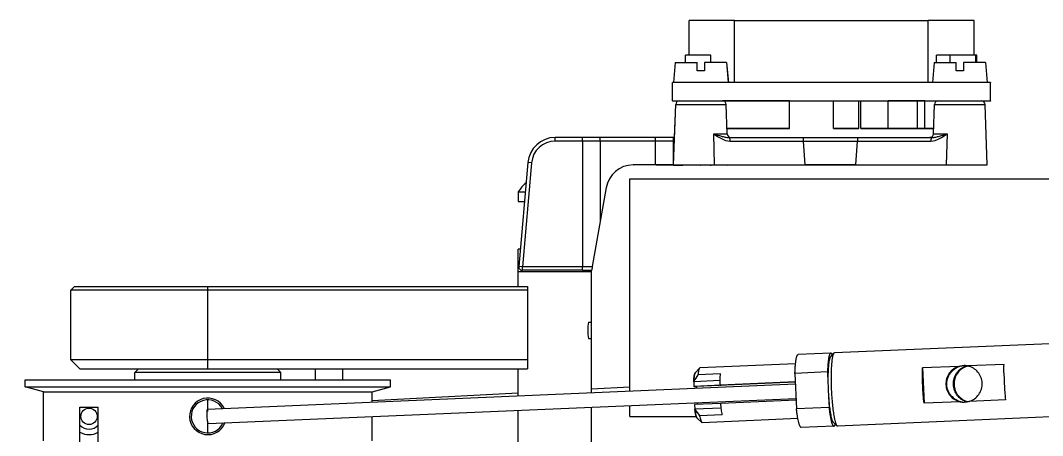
# Model space of a CAD drawing. Header units: millimetres. Extents: x 0 to 420, y 0 to 297.
# Drawn here: x 187.93 to 215.9, y 186.04 to 197.39 of the extents above; entities that cross this region are included whole.
import ezdxf

# ---------------------------------------------------------------- set-up
doc = ezdxf.new("R2010")
doc.units = ezdxf.units.MM
doc.header["$LTSCALE"] = 23.1
doc.layers.get('0').update_dxf_attribs({"linetype": 'CONTINUOUS'})
doc.layers.add('AXIS', color=7, linetype='CONTINUOUS')
doc.layers.add('DCURVE', color=7, linetype='CONTINUOUS')

msp = doc.modelspace()

# ---------------------------------------------------------------- linework, layer by layer
at = {"color": 7, "linetype": 'CONTINUOUS'}
for p, q in [((206.23, 196.442), (206.23, 197.388)), ((207.477, 197.388), (206.23, 197.388)), ((207.477, 195.693), (207.477, 197.393)), ((207.477, 197.393), (212.777, 197.393)), ((212.777, 195.693), (212.777, 197.393)), ((212.778, 197.392), (212.777, 197.393)), ((212.778, 195.693), (212.778, 197.392)), ((214.03, 197.388), (212.778, 197.388)), ((214.03, 196.442), (214.03, 197.388)), ((214.03, 197.387), (214.03, 197.388)), ((214.03, 196.442), (214.03, 197.387)), ((206.128, 196.243), (206.128, 196.442)), ((206.828, 196.442), (206.128, 196.442)), ((206.828, 196.243), (206.828, 196.442)), ((213.004, 196.243), (213.004, 196.44)), ((213.378, 196.44), (213.004, 196.44)), ((213.378, 196.243), (213.378, 196.442)), ((214.078, 196.442), (213.378, 196.442)), ((214.078, 196.243), (214.078, 196.442)), ((214.078, 196.243), (214.078, 196.441)), ((214.079, 196.243), (214.079, 196.441)), ((214.104, 196.44), (214.079, 196.44)), ((214.104, 196.243), (214.104, 196.44)), ((214.104, 196.243), (214.104, 196.44)), ((214.104, 196.44), (214.104, 196.44)), ((205.851, 196.243), (205.803, 195.693)), ((205.851, 196.243), (206.453, 196.243)), ((206.453, 196.018), (206.453, 196.243)), ((206.653, 196.243), (206.653, 196.018)), ((207.255, 196.243), (206.653, 196.243)), ((207.255, 196.243), (207.303, 195.693)), ((207.257, 196.239), (207.255, 196.239)), ((207.257, 196.239), (207.304, 195.693)), ((212.936, 196.243), (212.888, 195.693)), ((212.936, 196.243), (213.538, 196.243)), ((213.538, 196.018), (213.538, 196.243)), ((213.738, 196.243), (213.738, 196.018)), ((214.34, 196.243), (213.738, 196.243)), ((214.34, 196.243), (214.388, 195.693)), ((206.553, 196.018), (206.453, 196.018)), ((206.653, 196.018), (206.553, 196.018)), ((213.738, 196.018), (213.538, 196.018)), ((205.777, 195.193), (205.777, 195.693)), ((214.477, 195.693), (205.777, 195.693)), ((214.477, 195.193), (214.477, 195.693)), ((214.477, 195.693), (214.48, 195.687)), ((214.48, 195.187), (214.48, 195.687)), ((205.78, 195.187), (205.777, 195.193)), ((205.777, 195.193), (214.477, 195.193)), ((205.934, 195.187), (205.78, 195.187)), ((205.805, 193.443), (205.863, 195.096)), ((205.831, 194.192), (205.862, 195.092)), ((205.862, 195.092), (205.863, 195.092)), ((205.863, 195.096), (206.555, 195.097)), ((205.963, 195.193), (206.28, 195.193)), ((206.28, 195.193), (206.948, 195.193)), ((206.555, 195.097), (207.247, 195.096)), ((206.948, 195.193), (207.133, 195.193)), ((207.133, 195.193), (207.147, 195.193)), ((208.978, 195.192), (207.154, 195.192)), ((207.276, 194.289), (207.247, 195.096)), ((208.978, 194.442), (208.978, 195.192)), ((208.979, 195.19), (208.978, 195.192)), ((208.979, 194.44), (208.979, 195.19)), ((210.179, 195.187), (208.979, 195.187)), ((210.179, 194.44), (210.179, 195.19)), ((210.879, 195.19), (210.179, 195.19)), ((210.879, 194.44), (210.879, 195.19)), ((210.88, 195.189), (210.879, 195.19)), ((210.88, 194.439), (210.88, 195.189)), ((210.93, 195.187), (210.88, 195.187)), ((210.93, 194.439), (210.93, 195.189)), ((211.678, 195.189), (210.93, 195.189)), ((211.678, 194.442), (211.678, 195.192)), ((212.478, 195.192), (211.678, 195.192)), ((212.478, 194.442), (212.478, 195.192)), ((212.478, 195.191), (212.478, 195.192)), ((212.478, 194.441), (212.478, 195.191)), ((212.679, 195.191), (212.478, 195.191)), ((212.679, 194.441), (212.679, 195.191)), ((212.679, 195.19), (212.679, 195.191)), ((212.679, 194.44), (212.679, 195.19)), ((213.004, 195.189), (212.679, 195.189)), ((212.92, 194.289), (212.948, 195.096)), ((212.948, 195.096), (213.64, 195.097)), ((213.004, 195.181), (213.004, 195.19)), ((213.036, 195.19), (213.004, 195.19)), ((213.048, 195.193), (213.365, 195.193)), ((213.365, 195.193), (213.64, 195.193)), ((213.64, 195.193), (214.038, 195.193)), ((213.64, 195.097), (214.332, 195.096)), ((214.038, 195.193), (214.218, 195.193)), ((214.218, 195.193), (214.232, 195.193)), ((214.48, 195.187), (214.262, 195.187)), ((214.39, 193.443), (214.332, 195.096)), ((214.477, 195.193), (214.48, 195.187)), ((202.564, 194.092), (202.564, 194.192)), ((203.778, 194.192), (202.564, 194.192)), ((203.308, 194.092), (203.308, 194.192)), ((205.293, 194.192), (203.778, 194.192)), ((205.831, 194.192), (205.293, 194.192)), ((205.803, 194.092), (205.803, 194.192)), ((206.905, 194.29), (207.276, 194.289)), ((206.925, 193.443), (206.905, 194.29)), ((207.27, 194.442), (208.978, 194.442)), ((208.979, 194.44), (207.27, 194.44)), ((207.308, 194.193), (207.376, 194.193)), ((207.376, 194.193), (209.355, 194.193)), ((208.978, 194.442), (208.979, 194.44)), ((209.355, 194.193), (209.355, 194.093)), ((209.355, 194.193), (210.841, 194.193)), ((210.18, 194.439), (210.179, 194.44)), ((210.179, 194.44), (210.879, 194.44)), ((210.88, 194.439), (210.18, 194.439)), ((210.841, 194.193), (210.841, 194.093)), ((210.841, 194.193), (212.888, 194.193)), ((210.879, 194.44), (210.88, 194.439)), ((210.93, 194.438), (210.93, 194.439)), ((210.93, 194.439), (212.925, 194.439)), ((212.925, 194.438), (210.93, 194.438)), ((211.678, 194.441), (211.678, 194.442)), ((211.678, 194.442), (212.478, 194.442)), ((212.478, 194.441), (211.678, 194.441)), ((212.079, 194.441), (212.079, 194.441)), ((212.079, 194.44), (212.079, 194.441)), ((212.079, 194.441), (212.679, 194.441)), ((212.679, 194.44), (212.079, 194.44)), ((212.478, 194.442), (212.478, 194.441)), ((212.679, 194.441), (212.679, 194.44)), ((212.888, 194.192), (212.82, 194.192)), ((212.92, 194.289), (213.291, 194.29)), ((213.291, 194.29), (213.27, 193.443)), ((203.798, 194.092), (202.564, 194.092)), ((203.308, 194.092), (203.308, 190.659)), ((203.798, 194.092), (203.798, 191.897)), ((205.312, 194.092), (203.798, 194.092)), ((205.312, 193.442), (205.312, 194.092)), ((205.828, 194.092), (205.312, 194.092)), ((205.803, 193.442), (205.803, 194.092)), ((207.348, 194.096), (209.355, 194.093)), ((209.355, 194.093), (210.841, 194.093)), ((209.355, 194.093), (209.401, 193.443)), ((210.795, 193.443), (210.841, 194.093)), ((210.841, 194.093), (212.848, 194.096)), ((201.816, 193.507), (201.568, 190.668)), ((201.916, 193.499), (201.668, 190.659)), ((201.916, 193.499), (201.816, 193.507)), ((205.33, 193.44), (204.699, 193.439)), ((205.312, 193.442), (204.7, 193.442)), ((205.805, 193.442), (205.312, 193.442)), ((205.33, 193.44), (205.924, 193.44)), ((205.805, 193.443), (206.28, 193.443)), ((205.805, 193.439), (205.845, 193.439)), ((205.845, 193.439), (205.924, 193.439)), ((205.924, 193.44), (206.28, 193.44)), ((205.924, 193.439), (206.055, 193.439)), ((206.28, 193.443), (206.555, 193.443)), ((206.28, 193.44), (206.542, 193.439)), ((206.542, 193.439), (206.555, 193.439)), ((206.555, 193.443), (209.401, 193.443)), ((206.805, 193.439), (206.555, 193.439)), ((206.805, 193.439), (206.83, 193.439)), ((206.83, 193.439), (206.805, 193.439)), ((207.294, 193.439), (206.83, 193.438)), ((207.294, 193.439), (208.348, 193.44)), ((208.348, 193.44), (211.847, 193.442)), ((210.795, 193.443), (209.401, 193.443)), ((210.795, 193.443), (213.64, 193.443)), ((211.847, 193.442), (213.365, 193.442)), ((213.64, 193.443), (213.915, 193.443)), ((213.915, 193.443), (214.39, 193.443)), ((204.605, 187.258), (204.605, 193.065)), ((204.605, 193.065), (217.905, 193.065)), ((203.961, 192.822), (203.58, 190.664)), ((201.555, 192.708), (201.555, 192.441)), ((201.555, 192.708), (201.746, 192.708)), ((201.555, 192.441), (201.555, 192.439)), ((201.555, 192.441), (201.723, 192.441)), ((201.555, 192.439), (201.558, 192.44)), ((201.558, 192.44), (201.723, 192.44)), ((201.555, 190.115), (201.555, 191.14)), ((201.609, 191.14), (201.555, 191.14)), ((201.668, 190.659), (201.568, 190.668)), ((201.668, 190.559), (201.668, 190.659)), ((203.308, 190.659), (201.668, 190.659)), ((203.308, 190.559), (201.668, 190.559)), ((203.308, 190.559), (203.308, 190.659)), ((203.494, 190.562), (203.563, 190.564)), ((203.555, 190.519), (203.555, 190.564)), ((203.58, 190.664), (203.563, 190.564)), ((203.555, 190.519), (201.555, 190.519)), ((189.405, 190.115), (189.305, 190.015)), ((189.305, 188.115), (189.305, 190.015)), ((201.805, 190.015), (189.305, 190.015)), ((189.405, 190.115), (201.805, 190.115)), ((193.055, 187.865), (193.055, 190.115)), ((201.805, 190.115), (201.805, 187.865)), ((203.555, 188.69), (203.555, 189.14)), ((210.207, 188.298), (210.191, 188.289)), ((189.555, 187.865), (189.305, 188.115)), ((201.805, 188.115), (189.305, 188.115)), ((210.098, 188.186), (210.191, 188.289)), ((189.555, 187.865), (201.805, 187.865)), ((191.155, 187.865), (191.055, 187.765)), ((195.055, 187.765), (191.055, 187.765)), ((194.955, 187.865), (195.055, 187.765)), ((195.991, 187.865), (195.991, 187.565)), ((196.741, 187.865), (196.741, 187.565)), ((201.555, 187.128), (201.555, 187.865)), ((206.397, 187.755), (206.514, 187.884)), ((210.019, 187.779), (209.127, 187.741)), ((209.127, 187.741), (209.168, 186.773)), ((210.019, 187.779), (210.031, 187.493)), ((212.62, 187.89), (212.661, 186.922)), ((206.355, 187.511), (206.36, 187.386)), ((209.137, 187.502), (206.423, 187.386)), ((207.09, 187.727), (206.471, 187.7)), ((209.137, 187.506), (207.077, 187.418)), ((188.555, 187.234), (188.055, 187.368)), ((188.055, 187.368), (198.055, 187.368)), ((188.555, 185.899), (188.555, 187.234)), ((188.555, 187.234), (197.555, 187.234)), ((193.046, 186.765), (209.139, 187.452)), ((197.555, 187.234), (198.055, 187.368)), ((197.555, 186.957), (197.555, 187.234)), ((197.555, 187.001), (201.555, 187.211)), ((203.555, 187.315), (204.605, 187.37)), ((207.103, 187.418), (206.36, 187.386)), ((206.36, 187.386), (206.423, 187.386)), ((207.077, 187.418), (207.103, 187.418)), ((193.063, 186.365), (209.156, 187.052)), ((207.098, 186.917), (206.381, 186.886)), ((209.158, 187.006), (207.098, 186.918)), ((210.048, 187.097), (210.06, 186.811)), ((189.555, 185.565), (189.555, 186.815)), ((189.555, 186.815), (190.055, 186.815)), ((190.055, 185.565), (190.055, 186.815)), ((201.555, 182.473), (201.555, 186.728)), ((203.555, 183.265), (203.555, 186.813)), ((204.605, 186.565), (204.605, 186.858)), ((206.381, 186.886), (206.386, 186.762)), ((210.06, 186.811), (209.168, 186.773)), ((197.555, 185.899), (197.555, 186.557)), ((204.605, 186.565), (206.426, 186.565)), ((206.45, 186.517), (206.577, 186.398)), ((207.137, 186.609), (206.518, 186.583)), ((210.174, 186.402), (210.276, 186.308)), ((210.276, 186.308), (210.292, 186.3))]:
    msp.add_line(p, q, dxfattribs=at)
at = {"color": 2, "linetype": 'CONTINUOUS'}
for p, q in [((206.389, 187.741), (206.389, 187.741)), ((207.079, 187.542), (206.355, 187.511)), ((206.36, 187.589), (206.36, 187.59)), ((206.368, 187.654), (206.368, 187.656)), ((206.377, 187.706), (206.378, 187.706)), ((209.137, 187.505), (207.094, 187.418)), ((207.111, 186.793), (206.386, 186.762)), ((206.398, 186.683), (206.398, 186.684)), ((206.412, 186.617), (206.411, 186.618)), ((206.426, 186.566), (206.425, 186.567)), ((206.44, 186.532), (206.439, 186.532))]:
    msp.add_line(p, q, dxfattribs=at)
at = {"color": 7, "linetype": 'CONTINUOUS'}
msp.add_lwpolyline([(203.308, 190.559), (203.389, 190.56), (203.494, 190.562)], dxfattribs=at)
msp.add_circle((189.805, 186.565), 0.225, dxfattribs=at)
for centre, radius, start, end in [((205.962, 195.089), 0.1, 175.607, 178), ((205.963, 195.093), 0.1, 90, 178), ((207.147, 195.093), 0.1, 2, 90), ((213.048, 195.093), 0.1, 90, 178), ((214.232, 195.093), 0.1, 2, 90), ((202.564, 193.442), 0.75, 90, 175), ((207.376, 194.293), 0.1, 182, 270), ((212.82, 194.293), 0.1, 270, 358), ((202.564, 193.442), 0.65, 90, 175), ((202.563, 193.44), 0.75, 174.0872, 174.8594), ((202.563, 193.44), 0.75, 174.2618, 174.9953), ((204.7, 192.692), 0.75, 90.075, 170.7663), ((202.555, 192.068), 1.187, 131.5267, 147.4083), ((201.668, 190.659), 0.1, 175.0014, 270.0005), ((203.308, 198.612), 7.952, 269.9993, 271.9656), ((212.37, 187.821), 2.247, 173.8047, 174.2805), ((222.565, 187.826), 7.717, 180.5535, 182.4095), ((222.561, 187.823), 7.713, 182.3949, 183.9236), ((216.967, 187.585), 6.937, 182.3996, 184.4806), ((222.166, 187.797), 7.317, 183.928, 184.2765), ((221.055, 187.706), 6.203, 184.2045, 186.3735), ((193.055, 186.565), 0.453, 28.7662, 336.1623), ((189.805, 186.565), 0.35, 134.9698, 135.7623), ((189.805, 186.565), 0.35, 44.2377, 45.0302), ((189.805, 186.565), 0.35, 224.2377, 315.7623)]:
    msp.add_arc(centre, radius, start, end, dxfattribs=at)
for points, knots in [([(203.798, 194.092), (203.798, 194.105), (203.797, 194.128), (203.793, 194.16), (203.789, 194.18), (203.782, 194.192), (203.778, 194.192)], [0, 0, 0, 0, 0.367255, 0.680879, 0.897484, 1, 1, 1, 1]), ([(205.312, 194.092), (205.312, 194.105), (205.312, 194.128), (205.307, 194.16), (205.303, 194.18), (205.296, 194.192), (205.293, 194.192)], [0, 0, 0, 0, 0.367255, 0.680879, 0.897484, 1, 1, 1, 1]), ([(206.905, 194.29), (206.972, 194.243), (207.106, 194.152), (207.267, 194.096), (207.348, 194.096)], [0, 0, 0, 0, 0.502752, 1, 1, 1, 1]), ([(206.905, 194.29), (206.974, 194.269), (207.076, 194.238), (207.21, 194.203), (207.275, 194.193), (207.308, 194.193)], [0, 0, 0, 0, 0.524042, 0.766433, 1, 1, 1, 1]), ([(207.308, 194.193), (207.321, 194.193), (207.337, 194.166), (207.345, 194.132), (207.348, 194.108), (207.348, 194.096)], [0, 0, 0, 0, 0.361098, 0.658352, 1, 1, 1, 1]), ([(212.848, 194.096), (212.929, 194.096), (213.089, 194.152), (213.223, 194.243), (213.291, 194.29)], [0, 0, 0, 0, 0.497245, 1, 1, 1, 1]), ([(212.888, 194.193), (212.874, 194.193), (212.858, 194.166), (212.85, 194.132), (212.848, 194.108), (212.848, 194.096)], [0, 0, 0, 0, 0.361088, 0.65835, 1, 1, 1, 1]), ([(212.888, 194.193), (212.92, 194.193), (212.986, 194.203), (213.12, 194.238), (213.221, 194.269), (213.291, 194.29)], [0, 0, 0, 0, 0.233571, 0.475964, 1, 1, 1, 1]), ([(209.127, 187.741), (209.128, 187.778), (209.131, 187.848), (209.137, 187.949), (209.146, 188.037), (209.155, 188.102), (209.163, 188.147), (209.169, 188.175), (209.176, 188.199), (209.183, 188.219), (209.191, 188.234), (209.198, 188.246), (209.206, 188.254), (209.213, 188.256), (209.216, 188.256)], [0, 0, 0, 0, 0.208355, 0.397438, 0.564091, 0.705629, 0.766306, 0.819982, 0.866528, 0.905912, 0.938238, 0.963884, 0.983771, 1, 1, 1, 1]), ([(210.108, 188.294), (210.105, 188.294), (210.098, 188.292), (210.09, 188.284), (210.083, 188.272), (210.075, 188.257), (210.068, 188.237), (210.061, 188.213), (210.055, 188.185), (210.047, 188.14), (210.038, 188.075), (210.029, 187.987), (210.023, 187.886), (210.02, 187.816), (210.019, 187.779)], [0, 0, 0, 0, 0.016229, 0.036116, 0.061762, 0.094088, 0.133472, 0.180018, 0.233694, 0.294371, 0.435909, 0.602562, 0.791645, 1, 1, 1, 1]), ([(210.098, 188.186), (210.094, 188.182), (210.087, 188.17), (210.078, 188.148), (210.07, 188.12), (210.059, 188.07), (210.048, 187.991), (210.038, 187.881), (210.032, 187.752), (210.029, 187.608), (210.031, 187.454), (210.034, 187.348), (210.036, 187.295)], [0, 0, 0, 0, 0.01911, 0.044917, 0.077741, 0.117564, 0.217357, 0.341713, 0.486921, 0.648486, 0.82133, 1, 1, 1, 1]), ([(210.149, 188.245), (210.146, 188.253), (210.14, 188.266), (210.131, 188.28), (210.123, 188.287), (210.118, 188.291), (210.113, 188.294), (210.109, 188.294), (210.108, 188.294)], [0, 0, 0, 0, 0.357196, 0.634438, 0.745566, 0.840861, 0.923883, 1, 1, 1, 1]), ([(210.134, 188.044), (210.128, 187.993), (210.121, 187.88), (210.113, 187.632), (210.117, 187.435), (210.123, 187.299)], [0, 0, 0, 0, 0.209017, 0.452518, 1, 1, 1, 1]), ([(210.191, 188.289), (210.188, 188.286), (210.181, 188.276), (210.17, 188.251), (210.157, 188.207), (210.145, 188.141), (210.139, 188.091), (210.136, 188.063)], [0, 0, 0, 0, 0.06188, 0.141148, 0.354939, 0.642506, 1, 1, 1, 1]), ([(206.397, 187.755), (206.394, 187.752), (206.389, 187.742), (206.382, 187.725), (206.376, 187.702), (206.368, 187.66), (206.36, 187.596), (206.356, 187.541), (206.355, 187.511)], [0, 0, 0, 0, 0.053646, 0.12788, 0.223547, 0.340441, 0.634392, 1, 1, 1, 1]), ([(206.514, 187.884), (206.511, 187.881), (206.506, 187.874), (206.497, 187.853), (206.488, 187.818), (206.478, 187.764), (206.473, 187.723), (206.471, 187.7)], [0, 0, 0, 0, 0.060557, 0.138959, 0.352339, 0.64088, 1, 1, 1, 1]), ([(206.526, 187.891), (206.524, 187.891), (206.519, 187.889), (206.516, 187.886), (206.514, 187.884)], [0, 0, 0, 0, 0.451842, 1, 1, 1, 1]), ([(212.625, 187.406), (212.621, 187.489), (212.617, 187.65), (212.618, 187.812), (212.62, 187.89)], [0, 0, 0, 0, 0.516472, 1, 1, 1, 1]), ([(214.848, 187.751), (214.848, 187.771), (214.848, 187.849), (214.849, 187.927), (214.85, 187.985)], [0, 0, 0, 0, 0.25891, 1, 1, 1, 1]), ([(207.077, 187.418), (207.077, 187.474), (207.079, 187.577), (207.086, 187.68), (207.09, 187.727)], [0, 0, 0, 0, 0.541691, 1, 1, 1, 1]), ([(206.444, 187.338), (206.443, 187.345), (206.44, 187.357), (206.435, 187.371), (206.431, 187.379), (206.429, 187.383), (206.425, 187.386), (206.423, 187.386)], [0, 0, 0, 0, 0.394754, 0.69183, 0.802795, 0.88925, 1, 1, 1, 1]), ([(210.123, 187.299), (210.128, 187.161), (210.142, 186.962), (210.17, 186.712), (210.188, 186.599), (210.197, 186.547)], [0, 0, 0, 0, 0.547345, 0.791015, 1, 1, 1, 1]), ([(212.661, 186.922), (212.652, 187), (212.638, 187.161), (212.628, 187.323), (212.625, 187.406)], [0, 0, 0, 0, 0.484246, 1, 1, 1, 1]), ([(206.448, 186.888), (206.449, 186.889), (206.452, 186.895), (206.456, 186.905), (206.459, 186.92), (206.461, 186.931), (206.461, 186.937)], [0, 0, 0, 0, 0.136817, 0.348162, 0.636812, 1, 1, 1, 1]), ([(207.137, 186.609), (207.129, 186.656), (207.114, 186.759), (207.103, 186.862), (207.098, 186.918)], [0, 0, 0, 0, 0.459258, 1, 1, 1, 1]), ([(210.051, 187.043), (210.057, 186.964), (210.069, 186.85), (210.088, 186.706), (210.104, 186.615), (210.12, 186.538), (210.136, 186.477), (210.151, 186.436), (210.164, 186.414), (210.17, 186.406), (210.174, 186.402)], [0, 0, 0, 0, 0.362629, 0.522811, 0.664431, 0.784686, 0.881354, 0.953023, 0.97947, 1, 1, 1, 1]), ([(193.046, 186.765), (193.045, 186.765), (193.041, 186.761), (193.036, 186.746), (193.031, 186.715), (193.028, 186.666), (193.028, 186.629), (193.028, 186.608)], [0, 0, 0, 0, 0.031862, 0.090349, 0.298308, 0.612648, 1, 1, 1, 1]), ([(206.386, 186.762), (206.39, 186.731), (206.399, 186.675), (206.413, 186.61), (206.424, 186.569), (206.433, 186.546), (206.441, 186.529), (206.447, 186.52), (206.45, 186.517)], [0, 0, 0, 0, 0.365773, 0.659987, 0.776942, 0.872574, 0.946648, 1, 1, 1, 1]), ([(209.301, 186.258), (209.298, 186.258), (209.291, 186.259), (209.283, 186.266), (209.274, 186.278), (209.265, 186.293), (209.256, 186.312), (209.247, 186.336), (209.239, 186.364), (209.226, 186.409), (209.212, 186.474), (209.196, 186.563), (209.181, 186.664), (209.172, 186.736), (209.168, 186.773)], [0, 0, 0, 0, 0.016119, 0.035937, 0.061555, 0.093889, 0.133308, 0.179908, 0.233654, 0.294405, 0.436087, 0.602827, 0.791872, 1, 1, 1, 1]), ([(210.06, 186.811), (210.064, 186.774), (210.073, 186.702), (210.088, 186.601), (210.104, 186.512), (210.118, 186.447), (210.131, 186.402), (210.139, 186.374), (210.148, 186.351), (210.157, 186.331), (210.166, 186.316), (210.175, 186.304), (210.183, 186.297), (210.19, 186.296), (210.193, 186.296)], [0, 0, 0, 0, 0.208128, 0.397173, 0.563913, 0.705595, 0.766346, 0.820092, 0.866692, 0.906111, 0.938445, 0.964063, 0.983881, 1, 1, 1, 1]), ([(187.055, 186.445), (187.088, 186.348), (187.184, 186.161), (187.407, 185.94), (187.687, 185.798), (187.894, 185.765), (187.996, 185.765)], [0, 0, 0, 0, 0.250757, 0.500957, 0.750619, 1, 1, 1, 1]), ([(193.028, 186.608), (193.029, 186.578), (193.031, 186.522), (193.038, 186.455), (193.045, 186.411), (193.051, 186.387), (193.055, 186.373), (193.061, 186.365), (193.063, 186.365)], [0, 0, 0, 0, 0.357993, 0.680835, 0.809007, 0.906565, 0.969698, 1, 1, 1, 1]), ([(206.518, 186.583), (206.522, 186.56), (206.531, 186.518), (206.543, 186.47), (206.554, 186.439), (206.561, 186.421), (206.569, 186.408), (206.575, 186.401), (206.577, 186.398)], [0, 0, 0, 0, 0.359628, 0.648466, 0.764729, 0.861826, 0.939916, 1, 1, 1, 1]), ([(206.577, 186.398), (206.579, 186.396), (206.583, 186.393), (206.588, 186.392), (206.59, 186.392)], [0, 0, 0, 0, 0.548146, 1, 1, 1, 1]), ([(210.193, 186.296), (210.195, 186.296), (210.198, 186.297), (210.203, 186.299), (210.208, 186.304), (210.215, 186.312), (210.223, 186.327), (210.228, 186.34), (210.23, 186.348)], [0, 0, 0, 0, 0.076161, 0.159212, 0.254524, 0.365658, 0.642866, 1, 1, 1, 1]), ([(210.197, 186.547), (210.203, 186.517), (210.214, 186.463), (210.233, 186.393), (210.25, 186.347), (210.264, 186.32), (210.272, 186.311), (210.276, 186.308)], [0, 0, 0, 0, 0.359116, 0.647628, 0.861021, 0.939433, 1, 1, 1, 1])]:
    msp.add_open_spline(points, degree=3, knots=knots, dxfattribs=at)
at = {"color": 2, "linetype": 'CONTINUOUS'}
for points, knots in [([(206.378, 187.706), (206.378, 187.707), (206.378, 187.709), (206.379, 187.711), (206.379, 187.712), (206.379, 187.714), (206.38, 187.716), (206.381, 187.718), (206.381, 187.719), (206.382, 187.721), (206.382, 187.722), (206.382, 187.724), (206.383, 187.725), (206.383, 187.726), (206.384, 187.727), (206.384, 187.729), (206.385, 187.73), (206.385, 187.732), (206.386, 187.733), (206.386, 187.735), (206.387, 187.738), (206.388, 187.739), (206.389, 187.741)], [0, 0, 0, 0, 0.0625, 0.125, 0.15625, 0.1875, 0.25, 0.3125, 0.34375, 0.375, 0.4375, 0.46875, 0.5, 0.53125, 0.5625, 0.625, 0.65625, 0.6875, 0.75, 0.8125, 0.875, 1, 1, 1, 1]), ([(206.389, 187.741), (206.389, 187.742), (206.389, 187.742), (206.39, 187.743), (206.39, 187.744), (206.391, 187.745), (206.391, 187.746), (206.391, 187.746), (206.392, 187.747), (206.392, 187.747), (206.392, 187.748), (206.393, 187.749), (206.393, 187.75), (206.394, 187.75), (206.394, 187.751), (206.394, 187.751), (206.395, 187.752), (206.395, 187.752), (206.395, 187.753), (206.396, 187.753), (206.396, 187.754), (206.397, 187.754), (206.397, 187.755), (206.397, 187.755)], [0, 0, 0, 0, 0.125, 0.15625, 0.1875, 0.25, 0.28125, 0.3125, 0.34375, 0.375, 0.4375, 0.5, 0.5625, 0.625, 0.65625, 0.6875, 0.71875, 0.75, 0.8125, 0.84375, 0.875, 0.9375, 1, 1, 1, 1]), ([(206.355, 187.511), (206.355, 187.512), (206.355, 187.515), (206.355, 187.519), (206.355, 187.521), (206.355, 187.522), (206.355, 187.523), (206.356, 187.525), (206.356, 187.527), (206.356, 187.531), (206.356, 187.535), (206.356, 187.54), (206.357, 187.545), (206.357, 187.55), (206.357, 187.555), (206.358, 187.559), (206.358, 187.564), (206.359, 187.568), (206.359, 187.571), (206.359, 187.573), (206.359, 187.575), (206.359, 187.577), (206.359, 187.579), (206.36, 187.584), (206.36, 187.587), (206.36, 187.589)], [0, 0, 0, 0, 0.0625, 0.125, 0.140625, 0.15625, 0.171875, 0.1875, 0.21875, 0.25, 0.3125, 0.375, 0.4375, 0.5, 0.5625, 0.625, 0.6875, 0.75, 0.78125, 0.8125, 0.828125, 0.84375, 0.875, 0.9375, 1, 1, 1, 1]), ([(206.36, 187.59), (206.361, 187.591), (206.361, 187.594), (206.361, 187.597), (206.361, 187.599), (206.361, 187.601), (206.362, 187.602), (206.362, 187.604), (206.362, 187.607), (206.362, 187.61), (206.363, 187.613), (206.363, 187.615), (206.363, 187.619), (206.364, 187.623), (206.364, 187.627), (206.365, 187.631), (206.365, 187.635), (206.366, 187.639), (206.366, 187.643), (206.367, 187.648), (206.368, 187.652), (206.368, 187.654)], [0, 0, 0, 0, 0.0625, 0.125, 0.15625, 0.171875, 0.1875, 0.21875, 0.25, 0.3125, 0.34375, 0.375, 0.4375, 0.5, 0.5625, 0.625, 0.6875, 0.75, 0.8125, 0.875, 1, 1, 1, 1]), ([(206.368, 187.656), (206.368, 187.657), (206.369, 187.659), (206.369, 187.662), (206.369, 187.663), (206.369, 187.664), (206.37, 187.666), (206.37, 187.667), (206.37, 187.669), (206.371, 187.672), (206.371, 187.674), (206.371, 187.676), (206.372, 187.678), (206.372, 187.68), (206.372, 187.682), (206.373, 187.683), (206.373, 187.686), (206.374, 187.688), (206.374, 187.69), (206.374, 187.692), (206.375, 187.695), (206.376, 187.7), (206.377, 187.704), (206.377, 187.706)], [0, 0, 0, 0, 0.0625, 0.125, 0.15625, 0.171875, 0.1875, 0.21875, 0.25, 0.3125, 0.34375, 0.375, 0.4375, 0.46875, 0.5, 0.53125, 0.5625, 0.625, 0.65625, 0.6875, 0.75, 0.875, 1, 1, 1, 1]), ([(206.398, 186.684), (206.398, 186.685), (206.398, 186.688), (206.397, 186.691), (206.397, 186.693), (206.397, 186.694), (206.396, 186.694), (206.396, 186.695), (206.396, 186.697), (206.396, 186.698), (206.395, 186.702), (206.395, 186.705), (206.394, 186.71), (206.393, 186.715), (206.392, 186.72), (206.392, 186.725), (206.391, 186.73), (206.39, 186.735), (206.389, 186.739), (206.389, 186.742), (206.389, 186.744), (206.388, 186.746), (206.388, 186.747), (206.388, 186.748), (206.388, 186.749), (206.388, 186.752), (206.387, 186.756), (206.386, 186.76), (206.386, 186.762)], [0, 0, 0, 0, 0.0625, 0.125, 0.140625, 0.15625, 0.164062, 0.171875, 0.1875, 0.21875, 0.25, 0.3125, 0.375, 0.4375, 0.5, 0.5625, 0.625, 0.6875, 0.75, 0.78125, 0.8125, 0.828125, 0.835938, 0.84375, 0.859375, 0.875, 0.9375, 1, 1, 1, 1]), ([(206.411, 186.618), (206.411, 186.619), (206.411, 186.621), (206.41, 186.624), (206.41, 186.625), (206.41, 186.626), (206.41, 186.627), (206.409, 186.627), (206.409, 186.628), (206.409, 186.63), (206.408, 186.633), (206.408, 186.636), (206.407, 186.64), (206.406, 186.644), (206.405, 186.648), (206.404, 186.652), (206.403, 186.656), (206.403, 186.66), (206.402, 186.664), (206.401, 186.667), (206.401, 186.668), (206.401, 186.67), (206.401, 186.671), (206.4, 186.674), (206.399, 186.678), (206.399, 186.681), (206.398, 186.683)], [0, 0, 0, 0, 0.0625, 0.125, 0.140625, 0.15625, 0.164062, 0.171875, 0.1875, 0.21875, 0.25, 0.3125, 0.375, 0.4375, 0.5, 0.5625, 0.625, 0.6875, 0.75, 0.78125, 0.8125, 0.828125, 0.84375, 0.875, 0.9375, 1, 1, 1, 1]), ([(206.425, 186.567), (206.425, 186.568), (206.425, 186.569), (206.424, 186.571), (206.424, 186.572), (206.423, 186.573), (206.423, 186.573), (206.423, 186.574), (206.423, 186.576), (206.422, 186.578), (206.421, 186.579), (206.421, 186.581), (206.42, 186.583), (206.42, 186.586), (206.419, 186.588), (206.419, 186.589), (206.418, 186.591), (206.418, 186.593), (206.417, 186.595), (206.417, 186.597), (206.416, 186.599), (206.415, 186.602), (206.415, 186.604), (206.414, 186.605), (206.414, 186.606), (206.414, 186.608), (206.413, 186.61), (206.413, 186.613), (206.412, 186.616), (206.412, 186.617)], [0, 0, 0, 0, 0.0625, 0.125, 0.140625, 0.15625, 0.171875, 0.1875, 0.21875, 0.25, 0.3125, 0.34375, 0.375, 0.4375, 0.46875, 0.5, 0.53125, 0.5625, 0.625, 0.65625, 0.6875, 0.75, 0.78125, 0.8125, 0.828125, 0.84375, 0.875, 0.9375, 1, 1, 1, 1]), ([(206.439, 186.532), (206.439, 186.532), (206.439, 186.533), (206.438, 186.535), (206.438, 186.535), (206.437, 186.536), (206.437, 186.537), (206.437, 186.537), (206.436, 186.539), (206.435, 186.54), (206.435, 186.541), (206.434, 186.543), (206.434, 186.544), (206.433, 186.545), (206.433, 186.546), (206.432, 186.547), (206.432, 186.549), (206.431, 186.55), (206.431, 186.552), (206.43, 186.553), (206.429, 186.555), (206.429, 186.557), (206.428, 186.558), (206.428, 186.558), (206.428, 186.559), (206.427, 186.561), (206.426, 186.563), (206.426, 186.565), (206.426, 186.566)], [0, 0, 0, 0, 0.0625, 0.125, 0.15625, 0.171875, 0.1875, 0.21875, 0.25, 0.3125, 0.34375, 0.375, 0.4375, 0.46875, 0.5, 0.53125, 0.5625, 0.625, 0.65625, 0.6875, 0.75, 0.78125, 0.8125, 0.828125, 0.84375, 0.875, 0.9375, 1, 1, 1, 1]), ([(206.45, 186.517), (206.45, 186.517), (206.449, 186.518), (206.448, 186.519), (206.447, 186.519), (206.447, 186.52), (206.446, 186.521), (206.446, 186.522), (206.445, 186.523), (206.444, 186.524), (206.444, 186.525), (206.443, 186.526), (206.442, 186.527), (206.442, 186.528), (206.441, 186.528), (206.441, 186.529), (206.44, 186.53), (206.44, 186.531), (206.44, 186.532)], [0, 0, 0, 0, 0.125, 0.1875, 0.25, 0.3125, 0.375, 0.4375, 0.5, 0.5625, 0.625, 0.6875, 0.75, 0.8125, 0.84375, 0.875, 0.9375, 1, 1, 1, 1])]:
    msp.add_open_spline(points, degree=3, knots=knots, dxfattribs=at)
at = {"color": 7, "linetype": 'CONTINUOUS'}
for points in [[(206.471, 187.7), (206.429, 187.639), (206.39, 187.576), (206.355, 187.511)], [(206.386, 186.762), (206.427, 186.7), (206.471, 186.641), (206.518, 186.583)]]:
    msp.add_open_spline(points, degree=3, dxfattribs=at)
at = {"layer": 'AXIS', "color": 7, "linetype": 'CONTINUOUS'}
for p, q in [((203.555, 189.14), (203.555, 190.519)), ((203.48, 189.14), (203.555, 189.14)), ((203.48, 188.69), (203.555, 188.69)), ((203.555, 187.214), (203.555, 188.69)), ((217.441, 188.607), (210.207, 188.298)), ((210.108, 188.294), (209.216, 188.256)), ((191.055, 187.565), (191.055, 187.765)), ((195.055, 187.565), (195.055, 187.765)), ((209.143, 188.003), (206.526, 187.891)), ((213.611, 187.932), (212.62, 187.89)), ((214.85, 187.985), (213.859, 187.943)), ((188.055, 187.368), (188.055, 187.565)), ((188.055, 187.565), (198.055, 187.565)), ((198.055, 187.368), (198.055, 187.565)), ((213.652, 186.965), (212.661, 186.922)), ((214.891, 187.017), (213.9, 186.975)), ((209.207, 186.504), (206.59, 186.392)), ((217.527, 186.609), (210.292, 186.3)), ((210.193, 186.296), (209.301, 186.258))]:
    msp.add_line(p, q, dxfattribs=at)
for centre, radius, start, end in [((213.757, 187.473), 0.48, 77.6981, 90.0184), ((213.796, 187.454), 0.499, 91.6693, 94.4886), ((213.934, 187.491), 0.463, 100.6352, 106.8298), ((213.973, 187.483), 0.47, 103.9664, 107.3301), ((213.974, 187.481), 0.472, 103.2771, 103.9689), ((193.055, 186.565), 0.5, 26.1559, 338.7485), ((213.757, 187.461), 0.507, 258.0341, 269.9398), ((213.796, 187.458), 0.504, 265.5837, 267.121), ((213.934, 187.409), 0.455, 253.1564, 258.9056), ((189.805, 186.565), 0.5, 240, 300)]:
    msp.add_arc(centre, radius, start, end, dxfattribs=at)
for points in [[(203.48, 189.14), (203.464, 189.066), (203.455, 188.991), (203.455, 188.915)], [(203.455, 188.915), (203.455, 188.84), (203.464, 188.764), (203.48, 188.69)]]:
    msp.add_open_spline(points, degree=3, dxfattribs=at)
for points, knots in [([(213.611, 187.932), (213.56, 187.916), (213.46, 187.866), (213.344, 187.748), (213.271, 187.598), (213.258, 187.487), (213.26, 187.432)], [0, 0, 0, 0, 0.24914, 0.498893, 0.749264, 1, 1, 1, 1]), ([(213.757, 187.952), (213.692, 187.947), (213.564, 187.911), (213.43, 187.814), (213.351, 187.713), (213.306, 187.626), (213.279, 187.532), (213.275, 187.465), (213.276, 187.432)], [0, 0, 0, 0, 0.252803, 0.499117, 0.622227, 0.746576, 0.872644, 1, 1, 1, 1]), ([(213.466, 187.432), (213.464, 187.489), (213.476, 187.601), (213.534, 187.728), (213.6, 187.811), (213.658, 187.864), (213.725, 187.906), (213.774, 187.926), (213.8, 187.933)], [0, 0, 0, 0, 0.263539, 0.514005, 0.634899, 0.754683, 0.875624, 1, 1, 1, 1]), ([(213.833, 187.932), (213.782, 187.916), (213.682, 187.866), (213.566, 187.748), (213.493, 187.598), (213.48, 187.487), (213.482, 187.432)], [0, 0, 0, 0, 0.24914, 0.498893, 0.749264, 1, 1, 1, 1]), ([(213.611, 187.932), (213.623, 187.935), (213.671, 187.948), (213.72, 187.954), (213.757, 187.954)], [0, 0, 0, 0, 0.251039, 1, 1, 1, 1]), ([(214.251, 187.475), (214.249, 187.529), (214.226, 187.638), (214.142, 187.782), (214.016, 187.89), (213.912, 187.931), (213.859, 187.943)], [0, 0, 0, 0, 0.250805, 0.501158, 0.750864, 1, 1, 1, 1]), ([(213.9, 186.975), (213.952, 186.991), (214.051, 187.041), (214.168, 187.159), (214.24, 187.309), (214.253, 187.42), (214.251, 187.475)], [0, 0, 0, 0, 0.24914, 0.498893, 0.749264, 1, 1, 1, 1]), ([(213.26, 187.432), (213.262, 187.378), (213.285, 187.269), (213.37, 187.125), (213.496, 187.017), (213.599, 186.976), (213.652, 186.965)], [0, 0, 0, 0, 0.250805, 0.501158, 0.750864, 1, 1, 1, 1]), ([(213.276, 187.432), (213.277, 187.401), (213.286, 187.339), (213.318, 187.251), (213.365, 187.171), (213.445, 187.079), (213.574, 186.992), (213.695, 186.96), (213.757, 186.955)], [0, 0, 0, 0, 0.127377, 0.253701, 0.378452, 0.501917, 0.747985, 1, 1, 1, 1]), ([(213.802, 186.973), (213.779, 186.981), (213.733, 186.999), (213.67, 187.036), (213.614, 187.084), (213.549, 187.159), (213.488, 187.275), (213.469, 187.379), (213.466, 187.432)], [0, 0, 0, 0, 0.12263, 0.242775, 0.362572, 0.483957, 0.735695, 1, 1, 1, 1]), ([(213.482, 187.432), (213.484, 187.379), (213.506, 187.271), (213.589, 187.129), (213.712, 187.021), (213.813, 186.979), (213.865, 186.967)], [0, 0, 0, 0, 0.250787, 0.501132, 0.750843, 1, 1, 1, 1]), ([(213.9, 186.975), (213.888, 186.972), (213.842, 186.959), (213.793, 186.954), (213.757, 186.954)], [0, 0, 0, 0, 0.247363, 1, 1, 1, 1])]:
    msp.add_open_spline(points, degree=3, knots=knots, dxfattribs=at)
at = {"layer": 'DCURVE', "color": 4, "linetype": 'CONTINUOUS'}
for p, q in [((193.055, 186.695), (193.055, 187.032)), ((193.055, 186.099), (193.055, 186.436))]:
    msp.add_line(p, q, dxfattribs=at)

doc.saveas('drawing.dxf')
